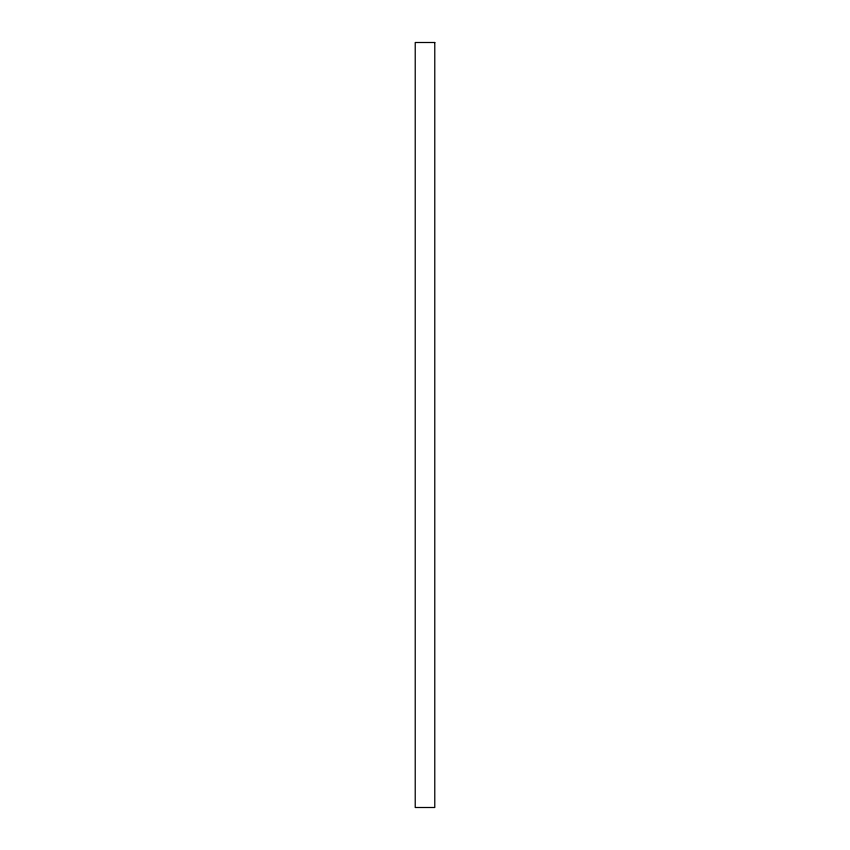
<?xml version="1.0" encoding="UTF-8"?>
<svg xmlns="http://www.w3.org/2000/svg" width="850" height="850" viewBox="0 0 850 850"><rect width="100%" height="100%" fill="white"/><g stroke="black" fill="none" stroke-linecap="round" stroke-linejoin="round"><path stroke-width="1.27" d="M434.775 42.5L415.225 42.5L415.225 807.5L434.775 807.5L434.775 42.5"/></g></svg>
